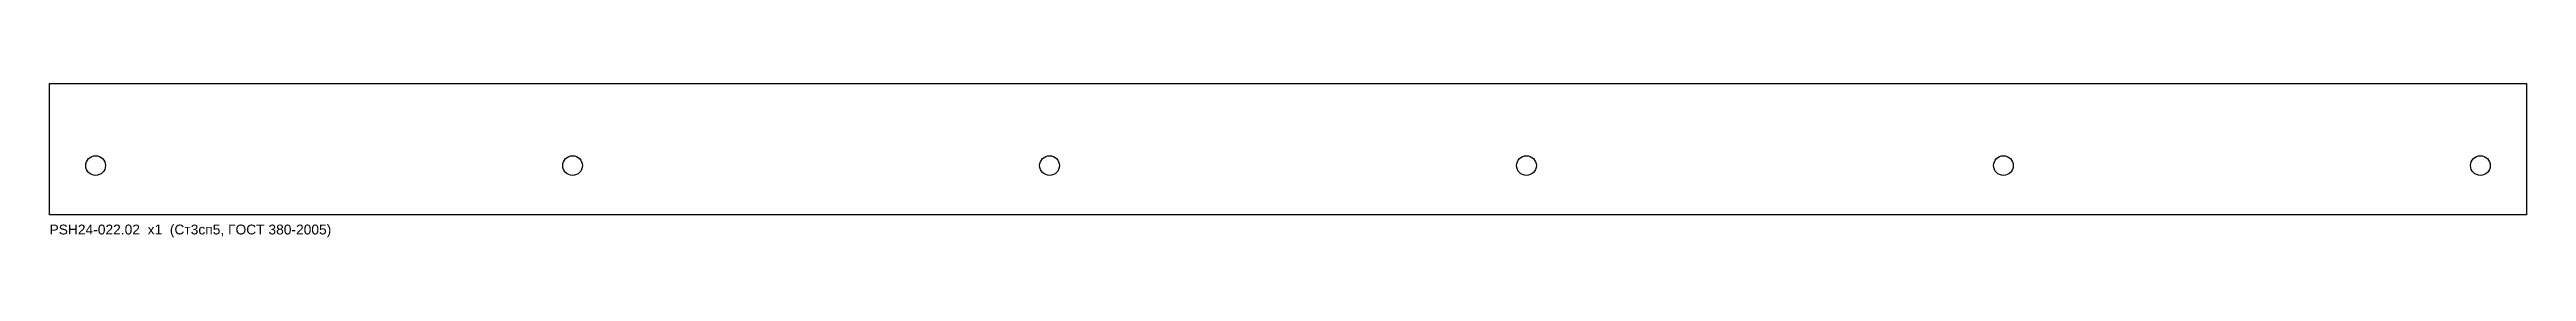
# Model space of a CAD drawing. Header units: millimetres. Extents: x -753 to 753, y -54 to 40.
import ezdxf

# ---------------------------------------------------------------- set-up
doc = ezdxf.new("R2010")
doc.units = ezdxf.units.MM
for name, color, linetype in [('CUT', 1, 'Continuous'), ('CUT_INNER', 3, 'Continuous'), ('MARK', 5, 'Continuous')]:
    doc.layers.add(name, color=color, linetype=linetype)
doc.styles.add('GOST', font='Arial')

msp = doc.modelspace()

# ---------------------------------------------------------------- linework, layer by layer
at = {"layer": 'CUT'}
for p, q in [((-753, 40), (753, 40)), ((-753, -40), (-753, 40)), ((753, 40), (753, -40)), ((753, -40), (-753, -40))]:
    msp.add_line(p, q, dxfattribs=at)
at = {"layer": 'CUT_INNER'}
for centre in [(-725, -10), (-435, -10), (-145, -10), (145, -10), (435, -10), (725, -10)]:
    msp.add_circle(centre, 6, dxfattribs=at)

# ---------------------------------------------------------------- texts
at = {"layer": 'MARK', "style": 'GOST'}
msp.add_text('PSH24-022.02  x1  (Ст3сп5, ГОСТ 380-2005)', height=6, dxfattribs=at).set_placement((-753, -52))

doc.saveas('drawing.dxf')
